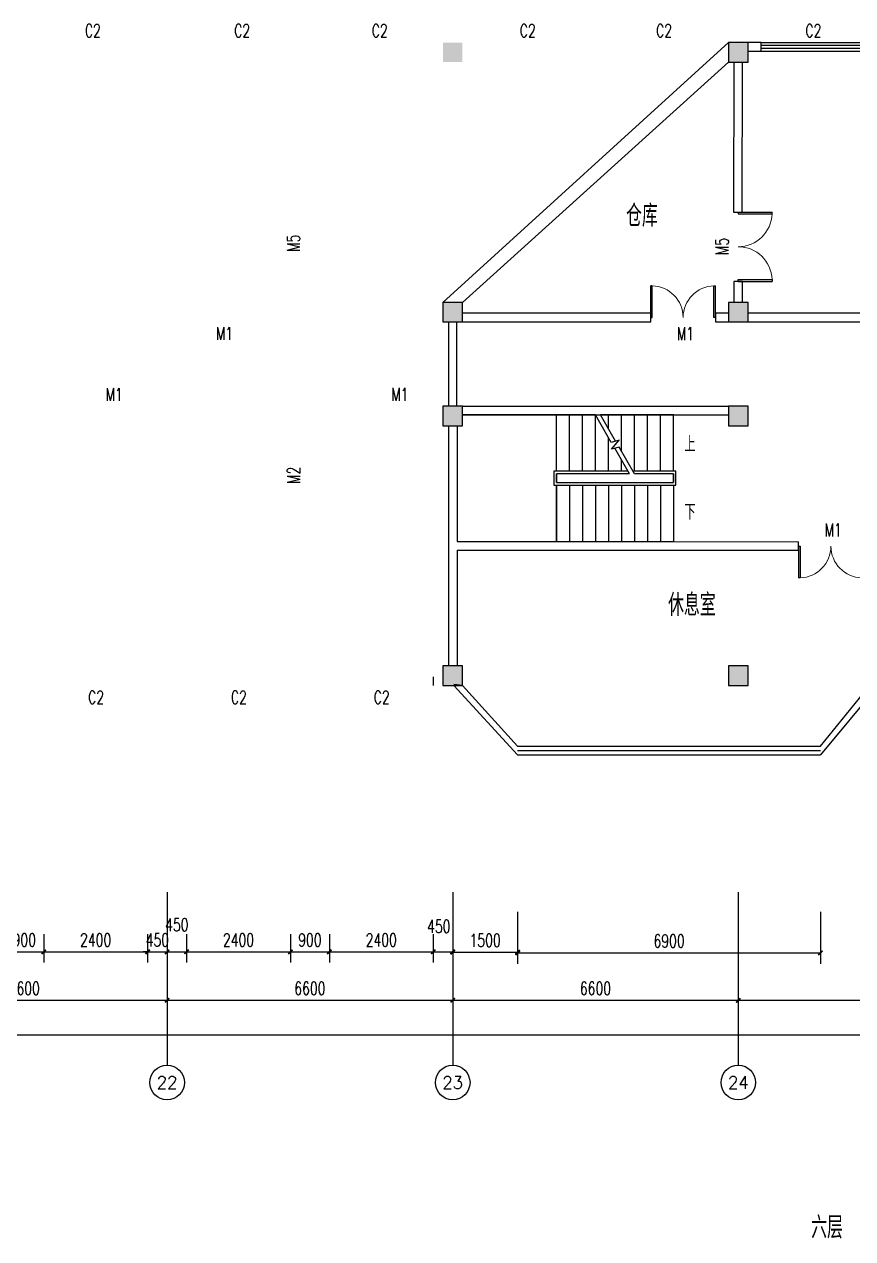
# Model space of a CAD drawing. Header units: millimetres. Extents: x 842 to 115148, y 259 to 29066.
# Drawn here: x 30442 to 49586, y 259 to 28315 of the extents above; entities that cross this region are included whole.
import ezdxf
from ezdxf.enums import TextEntityAlignment as Align

# ---------------------------------------------------------------- set-up
doc = ezdxf.new("R2010")
doc.units = ezdxf.units.MM
for name, color, linetype in [('AXIS', 3, 'Continuous'), ('AXIS_TEXT', 7, 'Continuous'), ('COLUMN', 9, 'Continuous'), ('DIM_SYMB', 3, 'Continuous'), ('no-view', 7, 'Continuous'), ('PUB_DIM', 3, 'Continuous'), ('PUB_TEXT', 7, 'Continuous'), ('STAIR', 2, 'Continuous'), ('WALL', 9, 'Continuous'), ('WINDOW', 4, 'Continuous'), ('WINDOW_TEXT', 7, 'Continuous')]:
    doc.layers.add(name, color=color, linetype=linetype)
doc.layers.get('no-view').off()
doc.styles.add('_TCH_AXIS', font='COMPLEX', dxfattribs={"bigfont": 'GBCBIG'})
doc.styles.add('_TCH_DIM', font='SIMPLEX', dxfattribs={"bigfont": 'GBCBIG'})
doc.styles.add('_TCH_DIM_T3', font='SIMPLEX', dxfattribs={"width": 0.705882, "bigfont": 'GBCBIG'})
doc.styles.add('_TCH_WINDOW', font='SIMPLEX', dxfattribs={"bigfont": 'GBCBIG'})
doc.styles.add('COMPLEX', font='COMPLEX')
doc.styles.get("Standard").update_dxf_attribs({"font": 'txt', "bigfont": 'gbcbig.shx'})
doc.dimstyles.new('_TCH_ARCH&&100', dxfattribs={"dimtxt": 297.5, "dimasz": 100, "dimexe": 250, "dimexo": 300, "dimgap": 126.25, "dimtad": 1, "dimdec": 0, "dimzin": 0, "dimdsep": 46, "dimtxsty": '_TCH_DIM_T3', "dimblk": 'ARCHTICK', "dimcen": 0.09, "dimclrt": 7, "dimazin": 2, "dimtfac": 1, "dimtdec": 0, "dimtix": 1, "dimtmove": 2, "dimatfit": 3, "dimfxl": 1, "dimtolj": 1, "dimtzin": 0, "dimarcsym": 0})

# ---------------------------------------------------------------- blocks, each defined once
blk = doc.blocks.new('_ArchTick')
at = {"color": 0, "linetype": 'ByBlock', "const_width": 0.4}
blk.add_lwpolyline([(-0.5, -0.5), (0.5, 0.5)], dxfattribs=at)
blk = doc.blocks.new('*D102')
at = {"layer": 'Defpoints', "color": 0}
for p in [(29992, 7598), (30892, 7598), (30892, 6886)]:
    blk.add_point(p, dxfattribs=at)
at = {"layer": 'PUB_DIM', "color": 0, "lineweight": -2}
for p, q in [((29992, 7298), (29992, 6636)), ((30892, 7298), (30892, 6636)), ((29992, 6886), (30892, 6886))]:
    blk.add_line(p, q, dxfattribs=at)
at = {"layer": 'PUB_DIM', "color": 0, "lineweight": -2, "xscale": 100, "yscale": 100, "zscale": 100, "rotation": 180}
blk.add_blockref('_ArchTick', (29992, 6886), dxfattribs=at)
at = {"layer": 'PUB_DIM', "color": 0, "lineweight": -2, "xscale": 100, "yscale": 100, "zscale": 100}
blk.add_blockref('_ArchTick', (30892, 6886), dxfattribs=at)
at = {"layer": 'PUB_DIM', "color": 7, "insert": (30442, 7161), "char_height": 297.5, "attachment_point": 5, "style": '_TCH_DIM_T3'}
blk.add_mtext('\\A1;900', dxfattribs=at)
blk = doc.blocks.new('*D103')
at = {"layer": 'Defpoints', "color": 0}
for p in [(30892, 7598), (33292, 7598), (33292, 6886)]:
    blk.add_point(p, dxfattribs=at)
at = {"layer": 'PUB_DIM', "color": 0, "lineweight": -2}
for p, q in [((30892, 7298), (30892, 6636)), ((33292, 7298), (33292, 6636)), ((30892, 6886), (33292, 6886))]:
    blk.add_line(p, q, dxfattribs=at)
at = {"layer": 'PUB_DIM', "color": 0, "lineweight": -2, "xscale": 100, "yscale": 100, "zscale": 100, "rotation": 180}
blk.add_blockref('_ArchTick', (30892, 6886), dxfattribs=at)
at = {"layer": 'PUB_DIM', "color": 0, "lineweight": -2, "xscale": 100, "yscale": 100, "zscale": 100}
blk.add_blockref('_ArchTick', (33292, 6886), dxfattribs=at)
at = {"layer": 'PUB_DIM', "color": 7, "insert": (32092, 7161), "char_height": 297.5, "attachment_point": 5, "style": '_TCH_DIM_T3'}
blk.add_mtext('\\A1;2400', dxfattribs=at)
blk = doc.blocks.new('*D104')
at = {"layer": 'Defpoints', "color": 0}
for p in [(33292, 7598), (33742, 7598), (33742, 6886)]:
    blk.add_point(p, dxfattribs=at)
at = {"layer": 'PUB_DIM', "color": 0, "lineweight": -2}
for p, q in [((33292, 7298), (33292, 6636)), ((33742, 7298), (33742, 6636)), ((33292, 6886), (33192, 6886)), ((33292, 6886), (33742, 6886)), ((33742, 6886), (33842, 6886))]:
    blk.add_line(p, q, dxfattribs=at)
at = {"layer": 'PUB_DIM', "color": 0, "lineweight": -2, "xscale": 100, "yscale": 100, "zscale": 100}
blk.add_blockref('_ArchTick', (33292, 6886), dxfattribs=at)
at = {"layer": 'PUB_DIM', "color": 0, "lineweight": -2, "xscale": 100, "yscale": 100, "zscale": 100, "rotation": 180}
blk.add_blockref('_ArchTick', (33742, 6886), dxfattribs=at)
at = {"layer": 'PUB_DIM', "color": 7, "insert": (33517, 7161), "char_height": 297.5, "attachment_point": 5, "style": '_TCH_DIM_T3'}
blk.add_mtext('\\A1;450', dxfattribs=at)
blk = doc.blocks.new('*D105')
at = {"layer": 'Defpoints', "color": 0}
for p in [(33742, 7598), (34192, 7598), (34192, 6886)]:
    blk.add_point(p, dxfattribs=at)
at = {"layer": 'PUB_DIM', "color": 0, "lineweight": -2}
for p, q in [((33742, 7298), (33742, 6636)), ((34192, 7298), (34192, 6636)), ((33742, 6886), (34192, 6886))]:
    blk.add_line(p, q, dxfattribs=at)
at = {"layer": 'PUB_DIM', "color": 0, "lineweight": -2, "xscale": 100, "yscale": 100, "zscale": 100, "rotation": 180}
blk.add_blockref('_ArchTick', (33742, 6886), dxfattribs=at)
at = {"layer": 'PUB_DIM', "color": 0, "lineweight": -2, "xscale": 100, "yscale": 100, "zscale": 100}
blk.add_blockref('_ArchTick', (34192, 6886), dxfattribs=at)
at = {"layer": 'PUB_DIM', "color": 7, "insert": (33967, 7511), "char_height": 297.5, "attachment_point": 5, "style": '_TCH_DIM_T3'}
blk.add_mtext('\\A1;450', dxfattribs=at)
blk = doc.blocks.new('*D106')
at = {"layer": 'Defpoints', "color": 0}
for p in [(34192, 7598), (36592, 7598), (36592, 6886)]:
    blk.add_point(p, dxfattribs=at)
at = {"layer": 'PUB_DIM', "color": 0, "lineweight": -2}
for p, q in [((34192, 7298), (34192, 6636)), ((36592, 7298), (36592, 6636)), ((34192, 6886), (36592, 6886))]:
    blk.add_line(p, q, dxfattribs=at)
at = {"layer": 'PUB_DIM', "color": 0, "lineweight": -2, "xscale": 100, "yscale": 100, "zscale": 100, "rotation": 180}
blk.add_blockref('_ArchTick', (34192, 6886), dxfattribs=at)
at = {"layer": 'PUB_DIM', "color": 0, "lineweight": -2, "xscale": 100, "yscale": 100, "zscale": 100}
blk.add_blockref('_ArchTick', (36592, 6886), dxfattribs=at)
at = {"layer": 'PUB_DIM', "color": 7, "insert": (35392, 7161), "char_height": 297.5, "attachment_point": 5, "style": '_TCH_DIM_T3'}
blk.add_mtext('\\A1;2400', dxfattribs=at)
blk = doc.blocks.new('*D107')
at = {"layer": 'Defpoints', "color": 0}
for p in [(36592, 7598), (37492, 7598), (37492, 6886)]:
    blk.add_point(p, dxfattribs=at)
at = {"layer": 'PUB_DIM', "color": 0, "lineweight": -2}
for p, q in [((36592, 7298), (36592, 6636)), ((37492, 7298), (37492, 6636)), ((36592, 6886), (37492, 6886))]:
    blk.add_line(p, q, dxfattribs=at)
at = {"layer": 'PUB_DIM', "color": 0, "lineweight": -2, "xscale": 100, "yscale": 100, "zscale": 100, "rotation": 180}
blk.add_blockref('_ArchTick', (36592, 6886), dxfattribs=at)
at = {"layer": 'PUB_DIM', "color": 0, "lineweight": -2, "xscale": 100, "yscale": 100, "zscale": 100}
blk.add_blockref('_ArchTick', (37492, 6886), dxfattribs=at)
at = {"layer": 'PUB_DIM', "color": 7, "insert": (37042, 7161), "char_height": 297.5, "attachment_point": 5, "style": '_TCH_DIM_T3'}
blk.add_mtext('\\A1;900', dxfattribs=at)
blk = doc.blocks.new('*D108')
at = {"layer": 'Defpoints', "color": 0}
for p in [(37492, 7598), (39892, 7598), (39892, 6886)]:
    blk.add_point(p, dxfattribs=at)
at = {"layer": 'PUB_DIM', "color": 0, "lineweight": -2}
for p, q in [((37492, 7298), (37492, 6636)), ((39892, 7298), (39892, 6636)), ((37492, 6886), (39892, 6886))]:
    blk.add_line(p, q, dxfattribs=at)
at = {"layer": 'PUB_DIM', "color": 0, "lineweight": -2, "xscale": 100, "yscale": 100, "zscale": 100, "rotation": 180}
blk.add_blockref('_ArchTick', (37492, 6886), dxfattribs=at)
at = {"layer": 'PUB_DIM', "color": 0, "lineweight": -2, "xscale": 100, "yscale": 100, "zscale": 100}
blk.add_blockref('_ArchTick', (39892, 6886), dxfattribs=at)
at = {"layer": 'PUB_DIM', "color": 7, "insert": (38692, 7161), "char_height": 297.5, "attachment_point": 5, "style": '_TCH_DIM_T3'}
blk.add_mtext('\\A1;2400', dxfattribs=at)
blk = doc.blocks.new('*D109')
at = {"layer": 'Defpoints', "color": 0}
for p in [(39892, 7598), (40342, 7598), (40342, 6886)]:
    blk.add_point(p, dxfattribs=at)
at = {"layer": 'PUB_DIM', "color": 0, "lineweight": -2}
for p, q in [((39892, 7298), (39892, 6636)), ((40342, 7298), (40342, 6636)), ((39892, 6886), (40342, 6886))]:
    blk.add_line(p, q, dxfattribs=at)
at = {"layer": 'PUB_DIM', "color": 0, "lineweight": -2, "xscale": 100, "yscale": 100, "zscale": 100, "rotation": 180}
blk.add_blockref('_ArchTick', (39892, 6886), dxfattribs=at)
at = {"layer": 'PUB_DIM', "color": 0, "lineweight": -2, "xscale": 100, "yscale": 100, "zscale": 100}
blk.add_blockref('_ArchTick', (40342, 6886), dxfattribs=at)
at = {"layer": 'PUB_DIM', "color": 7, "insert": (40021, 7473), "char_height": 297.5, "attachment_point": 5, "style": '_TCH_DIM_T3'}
blk.add_mtext('\\A1;450', dxfattribs=at)
blk = doc.blocks.new('*D143')
at = {"layer": 'Defpoints', "color": 0}
for p in [(41842, 8109), (48842, 8109), (48842, 6862)]:
    blk.add_point(p, dxfattribs=at)
at = {"layer": 'PUB_DIM', "color": 0, "lineweight": -2}
for p, q in [((41842, 7809), (41842, 6612)), ((48842, 7809), (48842, 6612)), ((41842, 6862), (48842, 6862))]:
    blk.add_line(p, q, dxfattribs=at)
at = {"layer": 'PUB_DIM', "color": 0, "lineweight": -2, "xscale": 100, "yscale": 100, "zscale": 100, "rotation": 180}
blk.add_blockref('_ArchTick', (41842, 6862), dxfattribs=at)
at = {"layer": 'PUB_DIM', "color": 0, "lineweight": -2, "xscale": 100, "yscale": 100, "zscale": 100}
blk.add_blockref('_ArchTick', (48842, 6862), dxfattribs=at)
at = {"layer": 'PUB_DIM', "color": 7, "insert": (45342, 7137), "char_height": 297.5, "attachment_point": 5, "style": '_TCH_DIM_T3'}
blk.add_mtext('\\A1;6900', dxfattribs=at)
blk = doc.blocks.new('*D144')
at = {"layer": 'Defpoints', "color": 0}
for p in [(40342, 7978), (41842, 7978), (41842, 6878)]:
    blk.add_point(p, dxfattribs=at)
at = {"layer": 'PUB_DIM', "color": 0, "lineweight": -2}
for p, q in [((40342, 7678), (40342, 6628)), ((41842, 7678), (41842, 6628)), ((40342, 6878), (41842, 6878))]:
    blk.add_line(p, q, dxfattribs=at)
at = {"layer": 'PUB_DIM', "color": 0, "lineweight": -2, "xscale": 100, "yscale": 100, "zscale": 100, "rotation": 180}
blk.add_blockref('_ArchTick', (40342, 6878), dxfattribs=at)
at = {"layer": 'PUB_DIM', "color": 0, "lineweight": -2, "xscale": 100, "yscale": 100, "zscale": 100}
blk.add_blockref('_ArchTick', (41842, 6878), dxfattribs=at)
at = {"layer": 'PUB_DIM', "color": 7, "insert": (41092, 7153), "char_height": 297.5, "attachment_point": 5, "style": '_TCH_DIM_T3'}
blk.add_mtext('\\A1;1500', dxfattribs=at)
blk = doc.blocks.new('*D157')
at = {"layer": 'AXIS', "color": 0, "lineweight": -2}
for p, q in [((27142, 7966), (27142, 5516)), ((33742, 7966), (33742, 5516)), ((27142, 5766), (33742, 5766))]:
    blk.add_line(p, q, dxfattribs=at)
at = {"layer": 'Defpoints', "color": 0}
for p in [(27142, 8266), (33742, 8266), (33742, 5766)]:
    blk.add_point(p, dxfattribs=at)
at = {"layer": 'AXIS', "color": 0, "lineweight": -2, "xscale": 100, "yscale": 100, "zscale": 100, "rotation": 180}
blk.add_blockref('_ArchTick', (27142, 5766), dxfattribs=at)
at = {"layer": 'AXIS', "color": 0, "lineweight": -2, "xscale": 100, "yscale": 100, "zscale": 100}
blk.add_blockref('_ArchTick', (33742, 5766), dxfattribs=at)
at = {"layer": 'AXIS', "color": 7, "insert": (30442, 6041), "char_height": 297.5, "attachment_point": 5, "style": '_TCH_DIM_T3'}
blk.add_mtext('\\A1;6600', dxfattribs=at)
blk = doc.blocks.new('*D158')
at = {"layer": 'AXIS', "color": 0, "lineweight": -2}
for p, q in [((33742, 7966), (33742, 5516)), ((40342, 7966), (40342, 5516)), ((33742, 5766), (40342, 5766))]:
    blk.add_line(p, q, dxfattribs=at)
at = {"layer": 'Defpoints', "color": 0}
for p in [(33742, 8266), (40342, 8266), (40342, 5766)]:
    blk.add_point(p, dxfattribs=at)
at = {"layer": 'AXIS', "color": 0, "lineweight": -2, "xscale": 100, "yscale": 100, "zscale": 100, "rotation": 180}
blk.add_blockref('_ArchTick', (33742, 5766), dxfattribs=at)
at = {"layer": 'AXIS', "color": 0, "lineweight": -2, "xscale": 100, "yscale": 100, "zscale": 100}
blk.add_blockref('_ArchTick', (40342, 5766), dxfattribs=at)
at = {"layer": 'AXIS', "color": 7, "insert": (37042, 6041), "char_height": 297.5, "attachment_point": 5, "style": '_TCH_DIM_T3'}
blk.add_mtext('\\A1;6600', dxfattribs=at)
blk = doc.blocks.new('*D159')
at = {"layer": 'AXIS', "color": 0, "lineweight": -2}
for p, q in [((40342, 7966), (40342, 5516)), ((46942, 7966), (46942, 5516)), ((40342, 5766), (46942, 5766))]:
    blk.add_line(p, q, dxfattribs=at)
at = {"layer": 'Defpoints', "color": 0}
for p in [(40342, 8266), (46942, 8266), (46942, 5766)]:
    blk.add_point(p, dxfattribs=at)
at = {"layer": 'AXIS', "color": 0, "lineweight": -2, "xscale": 100, "yscale": 100, "zscale": 100, "rotation": 180}
blk.add_blockref('_ArchTick', (40342, 5766), dxfattribs=at)
at = {"layer": 'AXIS', "color": 0, "lineweight": -2, "xscale": 100, "yscale": 100, "zscale": 100}
blk.add_blockref('_ArchTick', (46942, 5766), dxfattribs=at)
at = {"layer": 'AXIS', "color": 7, "insert": (43642, 6041), "char_height": 297.5, "attachment_point": 5, "style": '_TCH_DIM_T3'}
blk.add_mtext('\\A1;6600', dxfattribs=at)
blk = doc.blocks.new('*D160')
at = {"layer": 'AXIS', "color": 0, "lineweight": -2}
for p, q in [((46942, 7966), (46942, 5516)), ((53542, 7966), (53542, 5516)), ((46942, 5766), (53542, 5766))]:
    blk.add_line(p, q, dxfattribs=at)
at = {"layer": 'Defpoints', "color": 0}
for p in [(46942, 8266), (53542, 8266), (53542, 5766)]:
    blk.add_point(p, dxfattribs=at)
at = {"layer": 'AXIS', "color": 0, "lineweight": -2, "xscale": 100, "yscale": 100, "zscale": 100, "rotation": 180}
blk.add_blockref('_ArchTick', (46942, 5766), dxfattribs=at)
at = {"layer": 'AXIS', "color": 0, "lineweight": -2, "xscale": 100, "yscale": 100, "zscale": 100}
blk.add_blockref('_ArchTick', (53542, 5766), dxfattribs=at)
at = {"layer": 'AXIS', "color": 7, "insert": (50242, 6041), "char_height": 297.5, "attachment_point": 5, "style": '_TCH_DIM_T3'}
blk.add_mtext('\\A1;6600', dxfattribs=at)
blk = doc.blocks.new('*D168')
at = {"layer": 'AXIS', "color": 0, "lineweight": -2}
for p, q in [((6642, 7966), (6642, 4716)), ((99742, 7966), (99742, 4716)), ((6642, 4966), (99742, 4966))]:
    blk.add_line(p, q, dxfattribs=at)
at = {"layer": 'Defpoints', "color": 0}
for p in [(6642, 8266), (99742, 8266), (99742, 4966)]:
    blk.add_point(p, dxfattribs=at)
at = {"layer": 'AXIS', "color": 0, "lineweight": -2, "xscale": 100, "yscale": 100, "zscale": 100, "rotation": 180}
blk.add_blockref('_ArchTick', (6642, 4966), dxfattribs=at)
at = {"layer": 'AXIS', "color": 0, "lineweight": -2, "xscale": 100, "yscale": 100, "zscale": 100}
blk.add_blockref('_ArchTick', (99742, 4966), dxfattribs=at)
at = {"layer": 'AXIS', "color": 7, "insert": (53192, 5241), "char_height": 297.5, "attachment_point": 5, "style": '_TCH_DIM_T3'}
blk.add_mtext('\\A1;93100', dxfattribs=at)
blk = doc.blocks.new('_FZHK')
blk.add_lwpolyline([(-0.5, -0.5), (0.5, -0.5), (0.5, 0.5), (-0.5, 0.5)], close=True)
blk = doc.blocks.new('_AXISO')
blk.add_circle((0, 0), 0.5)
at = {"layer": 'AXIS_TEXT', "style": 'COMPLEX', "width": 1.041667}
blk.add_attdef('A', text='', height=0.56, dxfattribs=at).set_placement((-0.25, -0.28), (0.25, -0.28), align=Align.FIT)
blk = doc.blocks.new('$DorLib2D$00000002')
for p, q in [((-0.5, 0), (-0.5, 0.4875)), ((-0.475, 0.4875), (-0.5, 0.4875)), ((-0.475, 0), (-0.475, 0.4875)), ((0.475, 0), (0.475, 0.4875)), ((0.475, 0.4875), (0.5, 0.4875)), ((0.5, 0), (0.5, 0.4875)), ((-0.5, 0), (-0.475, 0)), ((0.5, 0), (0.475, 0))]:
    blk.add_line(p, q)
at = {"lineweight": 13}
for centre, start, end in [((-0.4875, 0), 0, 88.53072), ((0.4875, 0), 91.46928, 180)]:
    blk.add_arc(centre, 0.4875, start, end, dxfattribs=at)
blk = doc.blocks.new('$TCHSYS$WIN2D')
for p, q in [((-0.5, 0.5), (0.5, 0.5)), ((-0.5, 0.5), (-0.5, -0.5)), ((0.5, 0.5), (0.5, -0.5)), ((0.5, 0.167), (-0.5, 0.167)), ((0.5, -0.167), (-0.5, -0.167)), ((-0.5, -0.5), (0.5, -0.5))]:
    blk.add_line(p, q)
blk = doc.blocks.new('$DorLib2D$00000001')
for p, q in [((0.45, 0.975), (0.5, 0.975)), ((0.45, 0), (0.45, 0.975)), ((0.5, 0), (0.5, 0.975)), ((0.5, 0), (0.45, 0))]:
    blk.add_line(p, q)
at = {"lineweight": 13}
blk.add_arc((0.475, 0), 0.975, 91.4693, 180, dxfattribs=at)

msp = doc.modelspace()

# ---------------------------------------------------------------- hatches: boundary and pattern name
h = msp.add_hatch(color=256)
h.paths.add_polyline_path([(40342.1, 27891), (40117.1, 27891), (40117.1, 27666), (40342.1, 27666)])
h.paths.add_polyline_path([(40342.1, 27666), (40567.1, 27666), (40567.1, 27891), (40342.1, 27891)])
h.paths.add_polyline_path([(40342.1, 27441), (40567.1, 27441), (40567.1, 27666), (40342.1, 27666)])
h.paths.add_polyline_path([(40342.1, 27666), (40117.1, 27666), (40117.1, 27441), (40342.1, 27441)])
h.paths.add_polyline_path([(40342.1, 21666), (40117.1, 21666), (40117.1, 21441), (40342.1, 21441)])
h.paths.add_polyline_path([(40342.1, 21666), (40342.1, 21441), (40567.1, 21441), (40567.1, 21666)])
h.paths.add_polyline_path([(40567.1, 21666), (40567.1, 21891), (40342.1, 21891), (40342.1, 21666)])
h.paths.add_polyline_path([(40342.1, 21891), (40117.1, 21891), (40117.1, 21666), (40342.1, 21666)])
h.paths.add_polyline_path([(40342.1, 13491), (40342.1, 13041), (40567.1, 13041), (40567.1, 13491)])
h.paths.add_polyline_path([(40117.1, 13491), (40117.1, 13041), (40342.1, 13041), (40342.1, 13491)])
h = msp.add_hatch(color=256)
h.paths.add_polyline_path([(46942.1, 27891), (46717.1, 27891), (46717.1, 27666), (46942.1, 27666)])
h.paths.add_polyline_path([(46942.1, 27666), (47167.1, 27666), (47167.1, 27891), (46942.1, 27891)])
h.paths.add_polyline_path([(46942.1, 27441), (47167.1, 27441), (47167.1, 27666), (46942.1, 27666)])
h.paths.add_polyline_path([(46942.1, 27666), (46717.1, 27666), (46717.1, 27441), (46942.1, 27441)])
h.paths.add_polyline_path([(46942.1, 21666), (46717.1, 21666), (46717.1, 21441), (46942.1, 21441)])
h.paths.add_polyline_path([(46942.1, 21666), (46942.1, 21441), (47167.1, 21441), (47167.1, 21666)])
h.paths.add_polyline_path([(47167.1, 21666), (47167.1, 21891), (46942.1, 21891), (46942.1, 21666)])
h.paths.add_polyline_path([(46942.1, 21891), (46717.1, 21891), (46717.1, 21666), (46942.1, 21666)])
h.paths.add_polyline_path([(46942.1, 13491), (46942.1, 13041), (47167.1, 13041), (47167.1, 13491)])
h.paths.add_polyline_path([(46717.1, 13491), (46717.1, 13041), (46942.1, 13041), (46942.1, 13491)])
h = msp.add_hatch(color=256)
h.paths.add_polyline_path([(40342.1, 19491), (40117.1, 19491), (40117.1, 19266), (40342.1, 19266)])
h.paths.add_polyline_path([(40567.1, 19491), (40342.1, 19491), (40342.1, 19266), (40567.1, 19266)])
h.paths.add_polyline_path([(40567.1, 19266), (40342.1, 19266), (40342.1, 19041), (40567.1, 19041)])
h.paths.add_polyline_path([(40342.1, 19266), (40117.1, 19266), (40117.1, 19041), (40342.1, 19041)])
h = msp.add_hatch(color=256)
h.paths.add_polyline_path([(46942.1, 19491), (46717.1, 19491), (46717.1, 19266), (46942.1, 19266)])
h.paths.add_polyline_path([(47167.1, 19491), (46942.1, 19491), (46942.1, 19266), (47167.1, 19266)])
h.paths.add_polyline_path([(47167.1, 19266), (46942.1, 19266), (46942.1, 19041), (47167.1, 19041)])
h.paths.add_polyline_path([(46942.1, 19266), (46717.1, 19266), (46717.1, 19041), (46942.1, 19041)])

# ---------------------------------------------------------------- linework, layer by layer
for q in [(40367.1, 13041), (40368.2, 13062.4)]:
    msp.add_line((40567.1, 13041), q)
at = {"layer": 'AXIS'}
for p, q in [((33742.1, 8266), (33742.1, 4266)), ((40342.1, 8266), (40342.1, 4266)), ((46942.1, 8266), (46942.1, 4266))]:
    msp.add_line(p, q, dxfattribs=at)
at = {"layer": 'DIM_SYMB'}
for points in [[(45592.1, 17047.5, 0, 0, 0), (41592.1, 17047.5, 0, 0, 0), (41592.1, 18609.5, 0, 0, 0), (43642.1, 18609.5, 80, 0, 0), (43942.1, 18609.5, 0, 0, 0)], [(45592.1, 18609.5, 0, 0, 0), (44542.1, 18609.5, 80, 0, 0), (44242.1, 18609.5, 0, 0, 0)]]:
    msp.add_lwpolyline(points, format="xyseb", dxfattribs=at)
at = {"layer": 'STAIR'}
for p, q in [((42742.1, 19291), (40567.1, 19291)), ((43640.9, 19291), (42742.1, 19291)), ((42742.1, 17988), (42742.1, 19291)), ((42742.1, 17988), (42742.1, 19291)), ((43042.1, 17988), (43042.1, 19291)), ((43342.1, 17988), (43342.1, 19291)), ((44007.2, 18656.7), (43640.9, 19291)), ((43642.1, 17988), (43642.1, 19289)), ((45442.1, 19291), (43756.4, 19291)), ((44107.2, 18683.4), (43756.4, 19291)), ((43942.1, 18969.3), (43942.1, 19291)), ((44242.1, 18449.7), (44242.1, 19291)), ((44542.1, 17988), (44542.1, 19291)), ((44842.1, 17988), (44842.1, 19291)), ((45142.1, 17988), (45142.1, 19291)), ((45442.1, 17988), (45442.1, 19291)), ((40442.1, 19041), (40442.1, 16366)), ((43942.1, 17988), (43942.1, 18769.3)), ((44187.6, 18705), (44007.2, 18656.7)), ((44014.7, 18498.9), (44187.6, 18705)), ((44187, 18545.1), (44014.7, 18498.9)), ((44427.8, 17928), (44087, 18518.3)), ((44543.3, 17928), (44187, 18545.1)), ((44242.1, 17988), (44242.1, 18249.7)), ((44393.2, 17988), (42682.1, 17988)), ((42682.1, 17988), (42682.1, 17669)), ((45502.1, 17988), (44508.7, 17988)), ((45502.1, 17669), (45502.1, 17988)), ((44427.8, 17928), (42742.1, 17928)), ((44427.8, 17928), (42742.1, 17928)), ((42742.1, 17928), (42742.1, 17729)), ((42742.1, 17729), (42742.1, 17928)), ((42742.1, 17729), (45442.1, 17729)), ((42742.1, 17729), (45442.1, 17729)), ((45442.1, 17928), (44543.3, 17928)), ((45442.1, 17928), (44543.3, 17928)), ((45442.1, 17729), (45442.1, 17928)), ((45442.1, 17928), (45442.1, 17729)), ((42682.1, 17669), (45502.1, 17669)), ((42742.1, 17669), (42742.1, 16366)), ((42742.1, 16366), (42742.1, 17669)), ((43042.1, 17669), (43042.1, 16366)), ((43342.1, 17669), (43342.1, 16366)), ((43642.1, 17669), (43642.1, 16366)), ((43942.1, 17669), (43942.1, 16366)), ((44242.1, 17669), (44242.1, 16366)), ((44542.1, 17669), (44542.1, 16366)), ((44842.1, 17669), (44842.1, 16366)), ((45142.1, 17669), (45142.1, 16366)), ((45442.1, 17669), (45442.1, 16366)), ((40442.1, 16366), (42742.1, 16366)), ((42742.1, 16366), (45442.1, 16366))]:
    msp.add_line(p, q, dxfattribs=at)
at = {"layer": 'WALL'}
for p, q in [((46717.1, 27891), (40117.1, 21891)), ((47467.1, 27891), (47167.1, 27891)), ((47467.1, 27691), (47467.1, 27891)), ((47167.1, 27691), (47467.1, 27691)), ((40567.1, 21891), (46717.1, 27441)), ((46838.3, 27441), (46834.7, 23975.5)), ((47034.7, 23975.5), (47038.3, 27441)), ((46834.7, 23975.5), (47034.7, 23975.5)), ((46838.3, 22375.5), (46838.3, 21891.1)), ((47038.3, 22375.5), (46838.3, 22375.5)), ((47038.3, 21890.4), (47038.3, 22375.5)), ((44917.1, 21641), (40567.1, 21641)), ((44917.1, 21441), (44917.1, 21641)), ((46717.1, 21641), (46417.1, 21641)), ((46417.1, 21641), (46417.1, 21441)), ((53317.1, 21639.5), (47167.1, 21641)), ((40248.3, 21441), (40248.3, 19491)), ((40431.5, 21441), (40431.5, 19491)), ((40567.1, 21441.5), (44917.1, 21441)), ((46417.1, 21441), (46717.1, 21441)), ((47167.1, 21441), (53317.1, 21441)), ((40567.1, 19491), (46717.1, 19491)), ((40567.1, 19291), (46717.1, 19291)), ((40242.1, 19029.7), (40242.1, 16266)), ((40442.1, 19029.7), (40242.1, 19029.7)), ((40442.1, 19029.7), (40442.1, 16366)), ((40442.1, 16366), (48332.4, 16358.4)), ((48332.4, 16158.4), (48332.4, 16358.4)), ((40242.1, 16266), (40242.1, 13491)), ((40442.1, 16166), (40442.1, 13491)), ((40442.1, 16166), (48332.4, 16166)), ((39892.1, 13241), (39892.1, 13041)), ((48842.1, 11641), (50142.1, 13241)), ((40367.1, 13041), (41842.9, 11441)), ((41843, 11641), (40567.1, 13041)), ((50175.4, 13041), (48842.1, 11441)), ((41842.1, 11541), (48842.1, 11541)), ((41843, 11641), (48842.1, 11641)), ((41842.9, 11441), (48842.1, 11441))]:
    msp.add_line(p, q, dxfattribs=at)

# ---------------------------------------------------------------- block references
at = {"layer": 'AXIS'}
ref = msp.add_blockref('_AXISO', (33742.1, 3866), dxfattribs=dict(at, xscale=799.9999999999995, yscale=799.9999999999999, zscale=800))
ref.add_attrib('A', '22', dxfattribs={"layer": 'AXIS_TEXT', "height": 294.28, "style": '_TCH_AXIS'}).set_placement((33503.9, 3718.9), (33980.3, 3718.9), align=Align.FIT)
ref = msp.add_blockref('_AXISO', (40342.1, 3866), dxfattribs=dict(at, xscale=799.9999999999995, yscale=799.9999999999999, zscale=800))
ref.add_attrib('A', '23', dxfattribs={"layer": 'AXIS_TEXT', "height": 294.28, "style": '_TCH_AXIS'}).set_placement((40103.9, 3718.9), (40580.3, 3718.9), align=Align.FIT)
ref = msp.add_blockref('_AXISO', (46942.1, 3866), dxfattribs=dict(at, xscale=799.9999999999995, yscale=799.9999999999999, zscale=800))
ref.add_attrib('A', '24', dxfattribs={"layer": 'AXIS_TEXT', "height": 288.12, "style": '_TCH_AXIS', "width": 0.972222}).set_placement((46702, 3722), (47182.2, 3722), align=Align.FIT)
at = {"layer": 'COLUMN', "xscale": 450, "yscale": 449.9999999999998, "zscale": 450}
for p in [(46942.1, 27666), (40342.1, 21666), (46942.1, 21666), (40342.1, 19266), (46942.1, 19266), (40342.1, 13266), (46942.1, 13266)]:
    msp.add_blockref('_FZHK', p, dxfattribs=at)
at = {"layer": 'no-view'}
ref = msp.add_blockref('$TCHSYS$WIN2D', (32017.1, 27791), dxfattribs=dict(at, xscale=2400, yscale=-200, zscale=2400))
ref.add_attrib('A', 'C2', (31842.1, 28017.3), dxfattribs={"layer": 'WINDOW_TEXT', "height": 297.5, "style": '_TCH_WINDOW', "width": 0.705882})
ref = msp.add_blockref('$TCHSYS$WIN2D', (35467.1, 27791), dxfattribs=dict(at, xscale=2400, yscale=-200, zscale=2400))
ref.add_attrib('A', 'C2', (35292.1, 28017.3), dxfattribs={"layer": 'WINDOW_TEXT', "height": 297.5, "style": '_TCH_WINDOW', "width": 0.705882})
ref = msp.add_blockref('$TCHSYS$WIN2D', (38646.9, 27791), dxfattribs=dict(at, xscale=2400, yscale=-200, zscale=2400))
ref.add_attrib('A', 'C2', (38471.9, 28017.3), dxfattribs={"layer": 'WINDOW_TEXT', "height": 297.5, "style": '_TCH_WINDOW', "width": 0.705882})
ref = msp.add_blockref('$TCHSYS$WIN2D', (42067.1, 27791), dxfattribs=dict(at, xscale=2400, yscale=-200, zscale=2400))
ref.add_attrib('A', 'C2', (41892.1, 28017.3), dxfattribs={"layer": 'WINDOW_TEXT', "height": 297.5, "style": '_TCH_WINDOW', "width": 0.705882})
ref = msp.add_blockref('$TCHSYS$WIN2D', (45217.1, 27791), dxfattribs=dict(at, xscale=2400, yscale=-200, zscale=2400))
ref.add_attrib('A', 'C2', (45042.1, 28017.3), dxfattribs={"layer": 'WINDOW_TEXT', "height": 297.5, "style": '_TCH_WINDOW', "width": 0.705882})
ref = msp.add_blockref('$DorLib2D$00000002', (37037, 23252.1), dxfattribs=dict(at, xscale=1600, yscale=1600, zscale=1600, rotation=270))
ref.add_attrib('A', 'M5', (36810.8, 23062.1), dxfattribs={"layer": 'WINDOW_TEXT', "height": 297.5, "rotation": 90, "style": '_TCH_WINDOW', "width": 0.705882})
ref = msp.add_blockref('$DorLib2D$00000002', (35016, 21545.6), dxfattribs=dict(at, xscale=-1500, yscale=1500, zscale=-1500))
ref.add_attrib('A', 'M1', (34871, 21021.9), dxfattribs={"layer": 'WINDOW_TEXT', "height": 297.5, "style": '_TCH_WINDOW', "width": 0.705882})
ref = msp.add_blockref('$DorLib2D$00000002', (32467.2, 19387.5), dxfattribs=dict(at, xscale=-1500, yscale=-1500, zscale=-1500))
ref.add_attrib('A', 'M1', (32322.2, 19613.7), dxfattribs={"layer": 'WINDOW_TEXT', "height": 297.5, "style": '_TCH_WINDOW', "width": 0.705882})
ref = msp.add_blockref('$DorLib2D$00000002', (39067.1, 19391), dxfattribs=dict(at, xscale=-1500, yscale=-1500, zscale=-1500))
ref.add_attrib('A', 'M1', (38922.1, 19617.3), dxfattribs={"layer": 'WINDOW_TEXT', "height": 297.5, "style": '_TCH_WINDOW', "width": 0.705882})
ref = msp.add_blockref('$DorLib2D$00000001', (37043.5, 17888.1), dxfattribs=dict(at, xscale=-1200, yscale=1200, zscale=-1200, rotation=270))
ref.add_attrib('A', 'M2', (36817.2, 17698.1), dxfattribs={"layer": 'WINDOW_TEXT', "height": 297.5, "rotation": 90, "style": '_TCH_WINDOW', "width": 0.705882})
ref = msp.add_blockref('$TCHSYS$WIN2D', (32092.1, 13141), dxfattribs=dict(at, xscale=2400, yscale=-200, zscale=2400, rotation=180))
ref.add_attrib('A', 'C2', (31917.1, 12617.3), dxfattribs={"layer": 'WINDOW_TEXT', "height": 297.5, "style": '_TCH_WINDOW', "width": 0.705882})
ref = msp.add_blockref('$TCHSYS$WIN2D', (35392.1, 13141), dxfattribs=dict(at, xscale=2400, yscale=-200, zscale=2400, rotation=180))
ref.add_attrib('A', 'C2', (35217.1, 12617.3), dxfattribs={"layer": 'WINDOW_TEXT', "height": 297.5, "style": '_TCH_WINDOW', "width": 0.705882})
ref = msp.add_blockref('$TCHSYS$WIN2D', (38692.1, 13141), dxfattribs=dict(at, xscale=2400, yscale=-200, zscale=2400, rotation=180))
ref.add_attrib('A', 'C2', (38517.1, 12617.3), dxfattribs={"layer": 'WINDOW_TEXT', "height": 297.5, "style": '_TCH_WINDOW', "width": 0.705882})
at = {"layer": 'WINDOW'}
ref = msp.add_blockref('$TCHSYS$WIN2D', (48667.1, 27791), dxfattribs=dict(at, xscale=2400, yscale=-200, zscale=2400))
ref.add_attrib('A', 'C2', (48492.1, 28017.3), dxfattribs={"layer": 'WINDOW_TEXT', "height": 297.5, "style": '_TCH_WINDOW', "width": 0.705882})
ref = msp.add_blockref('$DorLib2D$00000002', (46940.9, 23175.5), dxfattribs=dict(at, xscale=1600, yscale=1600, zscale=1600, rotation=270))
ref.add_attrib('A', 'M5', (46714.6, 22985.5), dxfattribs={"layer": 'WINDOW_TEXT', "height": 297.5, "rotation": 90, "style": '_TCH_WINDOW', "width": 0.705882})
ref = msp.add_blockref('$DorLib2D$00000002', (45667.1, 21541), dxfattribs=dict(at, xscale=-1500, yscale=1500, zscale=-1500))
ref.add_attrib('A', 'M1', (45522.1, 21017.3), dxfattribs={"layer": 'WINDOW_TEXT', "height": 297.5, "style": '_TCH_WINDOW', "width": 0.705882})
ref = msp.add_blockref('$DorLib2D$00000002', (49082.4, 16258.4), dxfattribs=dict(at, xscale=-1500, yscale=-1500, zscale=-1500))
ref.add_attrib('A', 'M1', (48937.4, 16484.7), dxfattribs={"layer": 'WINDOW_TEXT', "height": 297.5, "style": '_TCH_WINDOW', "width": 0.705882})

# ---------------------------------------------------------------- texts
at = {"layer": 'PUB_TEXT'}
for s, p in [('仓库', (44347.6, 23636.4)), ('休息室', (45318.9, 14646)), ('六层', (48624.9, 264))]:
    msp.add_text(s, height=510.64, dxfattribs=at).set_placement(p)
at = {"layer": 'PUB_TEXT', "style": '_TCH_DIM'}
for s, p in [('上', (45697.1, 18434.5)), ('下', (45697.1, 16872.5))]:
    msp.add_text(s, height=357.4, dxfattribs=at).set_placement(p)

# ---------------------------------------------------------------- dimensions: what is measured, and where the dimension line sits
at = {"layer": 'AXIS'}
for p1, p2, distance, text, picture, middle in [((6642.1, 8266), (99742.1, 8266), -3300, '93100', '*D168', (53192.1, 5241)), ((27142.1, 8266), (33742.1, 8266), -2500, '6600', '*D157', (30442.1, 6041)), ((33742.1, 8266), (40342.1, 8266), -2500, '6600', '*D158', (37042.1, 6041)), ((40342.1, 8266), (46942.1, 8266), -2500, '6600', '*D159', (43642.1, 6041)), ((46942.1, 8266), (53542.1, 8266), -2500, '6600', '*D160', (50242.1, 6041))]:
    dim = msp.add_aligned_dim(p1=p1, p2=p2, distance=distance, text=text, dimstyle='_TCH_ARCH&&100', dxfattribs=at)
    dim.commit()
    dim.dimension.update_dxf_attribs({"geometry": picture, "text_midpoint": middle})
at = {"layer": 'PUB_DIM'}
for p1, p2, distance, text, picture, middle in [((40342.1, 7977.8), (41842.1, 7977.8), -1100.2, '1500', '*D144', (41092.1, 7152.5)), ((41842.1, 8108.7), (48842.1, 8108.7), -1246.9, '6900', '*D143', (45342.1, 7136.7)), ((29992.1, 7597.8), (30892.1, 7597.8), -711.9, '900', '*D102', (30442.1, 7160.9)), ((30892.1, 7597.8), (33292.1, 7597.8), -711.9, '2400', '*D103', (32092.1, 7160.9)), ((33292.1, 7597.8), (33742.1, 7597.8), -711.9, '450', '*D104', (33517.1, 7160.9)), ((34192.1, 7597.8), (36592.1, 7597.8), -711.9, '2400', '*D106', (35392.1, 7160.9)), ((36592.1, 7597.8), (37492.1, 7597.8), -711.9, '900', '*D107', (37042.1, 7160.9)), ((37492.1, 7597.8), (39892.1, 7597.8), -711.9, '2400', '*D108', (38692.1, 7160.9))]:
    dim = msp.add_aligned_dim(p1=p1, p2=p2, distance=distance, text=text, dimstyle='_TCH_ARCH&&100', dxfattribs=at)
    dim.commit()
    dim.dimension.update_dxf_attribs({"geometry": picture, "text_midpoint": middle})
for base, p1, p2, picture, middle in [((34192.1, 6885.9), (33742.1, 7597.8), (34192.1, 7597.8), '*D105', (33967.1, 7510.9)), ((40342.1, 6885.9), (39892.1, 7597.8), (40342.1, 7597.8), '*D109', (40021, 7472.7))]:
    dim = msp.add_linear_dim(base=base, p1=p1, p2=p2, angle=0, text='450', dimstyle='_TCH_ARCH&&100', dxfattribs=at)
    dim.commit()
    dim.dimension.update_dxf_attribs({"geometry": picture, "text_midpoint": middle, "dimtype": 161})

doc.saveas('drawing.dxf')
